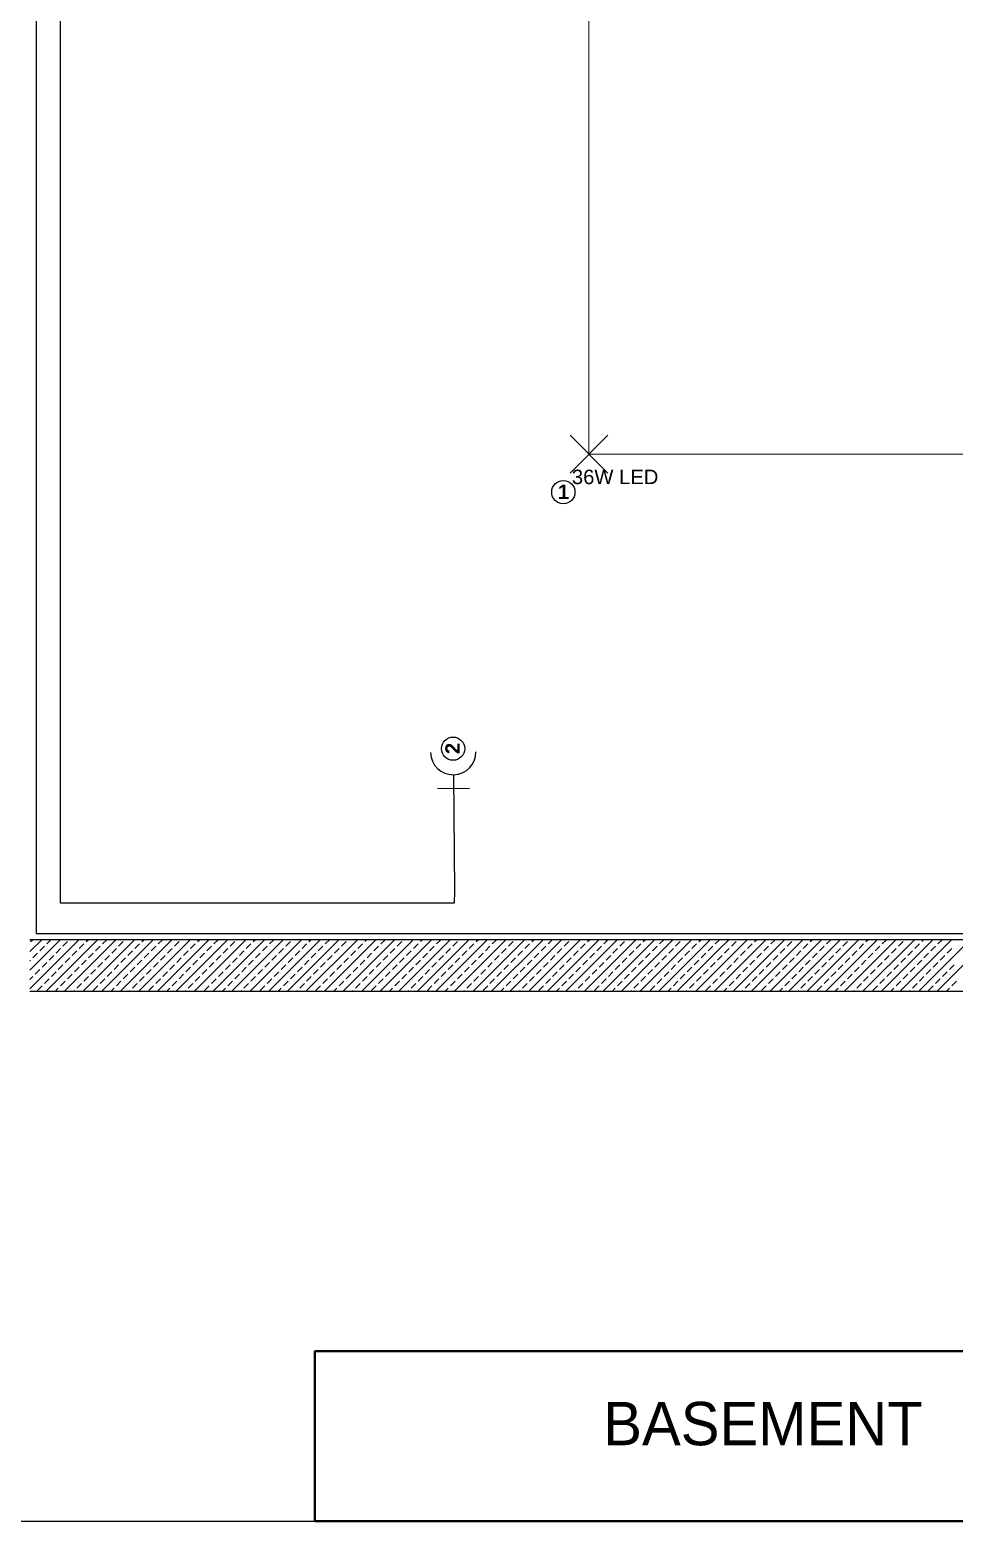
# Model space of a CAD drawing. Header units: millimetres. Extents: x 8112 to 17957, y 1641 to 8364.
# Drawn here: x 8979 to 9426, y 3172 to 3894 of the extents above; entities that cross this region are included whole.
import ezdxf

# ---------------------------------------------------------------- set-up
doc = ezdxf.new("R2010")
doc.units = ezdxf.units.MM
for name, color, linetype, lineweight in [('A-Antet', 255, 'Continuous', 40), ('ARMATUR', 7, 'Continuous', 30), ('priz', 4, 'Continuous', 25), ('ışık', 90, 'Continuous', 20)]:
    doc.layers.add(name, color=color, linetype=linetype, lineweight=lineweight)
for name, color, linetype in [('Bölme', 7, 'Continuous'), ('KIRMIM', 1, 'Continuous'), ('MİMARİ', 251, 'Continuous')]:
    doc.layers.add(name, color=color, linetype=linetype)
doc.styles.add('gabriola', font='GOTHIC.TTF')
doc.styles.get("Standard").update_dxf_attribs({"font": 'arial.ttf'})

msp = doc.modelspace()

# ---------------------------------------------------------------- linework, layer by layer
msp.add_line((8113.36, 3172.18), (9234.8, 3172.18))
at = {"layer": 'A-Antet'}
msp.add_lwpolyline([(9667.02, 3254.42), (9116.49, 3254.42), (9116.49, 3172.18), (9667.02, 3172.18)], close=True, dxfattribs=at)
at = {"layer": 'ARMATUR', "color": 1}
for p, q in [((9239.89, 3697.64), (9258.22, 3679.31)), ((9258.22, 3697.64), (9239.89, 3679.31))]:
    msp.add_line(p, q, dxfattribs=at)
at = {"layer": 'Bölme', "color": 11, "true_color": 0xf27172}
for centre in [(9236.65, 3670.04), (9183.33, 3545.94)]:
    msp.add_circle(centre, 5.63, dxfattribs=at)
at = {"layer": 'MİMARİ', "color": 251, "true_color": 0x636466}
for p, q in [((8981.61, 4090.52), (8981.61, 3456.52)), ((8981.61, 3456.52), (9530.61, 3456.52)), ((9533.61, 3453.52), (8978.61, 3453.52)), ((9533.61, 3428.52), (8978.61, 3428.52))]:
    msp.add_line(p, q, dxfattribs=at)
at = {"layer": 'MİMARİ', "color": 251, "linetype": 'Continuous', "true_color": 0x636466}
for p, q in [((8978.61, 3447.78), (8984.35, 3453.52)), ((8978.61, 3438.79), (8993.33, 3453.52)), ((8978.61, 3429.81), (9002.31, 3453.52)), ((8978.92, 3452.58), (8979.86, 3453.52)), ((8983.41, 3448.09), (8985.65, 3450.33)), ((8986.3, 3428.52), (9011.3, 3453.52)), ((8986.78, 3451.45), (8988.84, 3453.52)), ((8991.27, 3446.96), (8993.51, 3449.21)), ((8994.63, 3450.33), (8996.88, 3452.58)), ((8995.28, 3428.52), (9020.28, 3453.52)), ((9002.49, 3449.21), (9004.74, 3451.45)), ((9004.26, 3428.52), (9029.26, 3453.52)), ((9005.86, 3452.58), (9006.81, 3453.52)), ((9010.35, 3448.09), (9012.59, 3450.33)), ((9013.24, 3428.52), (9038.24, 3453.52)), ((9013.72, 3451.45), (9015.79, 3453.52)), ((9018.21, 3446.96), (9020.45, 3449.21)), ((9021.57, 3450.33), (9023.82, 3452.58)), ((9022.22, 3428.52), (9047.22, 3453.52)), ((9029.43, 3449.21), (9031.68, 3451.45)), ((9031.2, 3428.52), (9056.2, 3453.52)), ((9032.8, 3452.58), (9033.75, 3453.52)), ((9037.29, 3448.09), (9039.54, 3450.33)), ((9040.18, 3428.52), (9065.18, 3453.52)), ((9040.66, 3451.45), (9042.73, 3453.52)), ((9045.15, 3446.96), (9047.39, 3449.21)), ((9048.52, 3450.33), (9050.76, 3452.58)), ((9049.16, 3428.52), (9074.16, 3453.52)), ((9056.37, 3449.21), (9058.62, 3451.45)), ((9058.14, 3428.52), (9083.14, 3453.52)), ((9059.74, 3452.58), (9060.69, 3453.52)), ((9064.23, 3448.09), (9066.48, 3450.33)), ((9067.12, 3428.52), (9092.12, 3453.52)), ((9067.6, 3451.45), (9069.67, 3453.52)), ((9072.09, 3446.96), (9074.33, 3449.21)), ((9075.46, 3450.33), (9077.7, 3452.58)), ((9076.1, 3428.52), (9101.1, 3453.52)), ((9083.31, 3449.21), (9085.56, 3451.45)), ((9085.08, 3428.52), (9110.08, 3453.52)), ((9086.68, 3452.58), (9087.63, 3453.52)), ((9091.17, 3448.09), (9093.42, 3450.33)), ((9094.06, 3428.52), (9119.06, 3453.52)), ((9094.54, 3451.45), (9096.61, 3453.52)), ((9099.03, 3446.96), (9101.27, 3449.21)), ((9102.4, 3450.33), (9104.64, 3452.58)), ((9103.04, 3428.52), (9128.04, 3453.52)), ((9110.25, 3449.21), (9112.5, 3451.45)), ((9112.02, 3428.52), (9137.02, 3453.52)), ((9113.62, 3452.58), (9114.57, 3453.52)), ((9118.11, 3448.09), (9120.36, 3450.33)), ((9121, 3428.52), (9146, 3453.52)), ((9121.48, 3451.45), (9123.55, 3453.52)), ((9125.97, 3446.96), (9128.22, 3449.21)), ((9129.34, 3450.33), (9131.58, 3452.58)), ((9129.98, 3428.52), (9154.98, 3453.52)), ((9137.2, 3449.21), (9139.44, 3451.45)), ((9138.96, 3428.52), (9163.96, 3453.52)), ((9140.56, 3452.58), (9141.51, 3453.52)), ((9145.05, 3448.09), (9147.3, 3450.33)), ((9147.94, 3428.52), (9172.94, 3453.52)), ((9148.42, 3451.45), (9150.49, 3453.52)), ((9152.91, 3446.96), (9155.16, 3449.21)), ((9156.28, 3450.33), (9158.52, 3452.58)), ((9156.92, 3428.52), (9181.92, 3453.52)), ((9164.14, 3449.21), (9166.38, 3451.45)), ((9165.9, 3428.52), (9190.9, 3453.52)), ((9167.5, 3452.58), (9168.45, 3453.52)), ((9171.99, 3448.09), (9174.24, 3450.33)), ((9174.88, 3428.52), (9199.88, 3453.52)), ((9175.36, 3451.45), (9177.43, 3453.52)), ((9179.85, 3446.96), (9182.1, 3449.21)), ((9183.22, 3450.33), (9185.46, 3452.58)), ((9183.86, 3428.52), (9208.86, 3453.52)), ((9191.08, 3449.21), (9193.32, 3451.45)), ((9192.84, 3428.52), (9217.84, 3453.52)), ((9194.44, 3452.58), (9195.39, 3453.52)), ((9198.93, 3448.09), (9201.18, 3450.33)), ((9201.82, 3428.52), (9226.82, 3453.52)), ((9202.3, 3451.45), (9204.37, 3453.52)), ((9206.79, 3446.96), (9209.04, 3449.21)), ((9210.16, 3450.33), (9212.41, 3452.58)), ((9210.8, 3428.52), (9235.8, 3453.52)), ((9218.02, 3449.21), (9220.26, 3451.45)), ((9219.78, 3428.52), (9244.78, 3453.52)), ((9221.39, 3452.58), (9222.33, 3453.52)), ((9225.88, 3448.09), (9228.12, 3450.33)), ((9228.76, 3428.52), (9253.76, 3453.52)), ((9229.24, 3451.45), (9231.31, 3453.52)), ((9233.73, 3446.96), (9235.98, 3449.21)), ((9237.1, 3450.33), (9239.35, 3452.58)), ((9237.74, 3428.52), (9262.74, 3453.52)), ((9244.96, 3449.21), (9247.2, 3451.45)), ((9246.72, 3428.52), (9271.72, 3453.52)), ((9248.33, 3452.58), (9249.27, 3453.52)), ((9252.82, 3448.09), (9255.06, 3450.33)), ((9255.7, 3428.52), (9280.7, 3453.52)), ((9256.18, 3451.45), (9258.25, 3453.52)), ((9260.67, 3446.96), (9262.92, 3449.21)), ((9264.04, 3450.33), (9266.29, 3452.58)), ((9264.68, 3428.52), (9289.68, 3453.52)), ((9271.9, 3449.21), (9274.14, 3451.45)), ((9273.66, 3428.52), (9298.66, 3453.52)), ((9275.27, 3452.58), (9276.21, 3453.52)), ((9279.76, 3448.09), (9282, 3450.33)), ((9282.64, 3428.52), (9307.64, 3453.52)), ((9283.12, 3451.45), (9285.19, 3453.52)), ((9287.62, 3446.96), (9289.86, 3449.21)), ((9290.98, 3450.33), (9293.23, 3452.58)), ((9298.84, 3449.21), (9301.09, 3451.45)), ((9302.21, 3452.58), (9303.15, 3453.52)), ((9306.7, 3448.09), (9308.94, 3450.33)), ((9310.07, 3451.45), (9311.97, 3453.36)), ((9311.97, 3448.87), (9316.62, 3453.52)), ((9311.97, 3439.89), (9325.6, 3453.52)), ((9311.97, 3430.91), (9334.58, 3453.52)), ((9311.97, 3453.36), (9312.13, 3453.52)), ((9314.56, 3446.96), (9316.8, 3449.21)), ((9317.92, 3450.33), (9320.17, 3452.58)), ((9318.56, 3428.52), (9343.56, 3453.52)), ((9325.78, 3449.21), (9328.03, 3451.45)), ((9327.54, 3428.52), (9352.54, 3453.52)), ((9329.15, 3452.58), (9330.09, 3453.52)), ((9333.64, 3448.09), (9335.88, 3450.33)), ((9336.53, 3428.52), (9361.53, 3453.52)), ((9337.01, 3451.45), (9339.07, 3453.52)), ((9341.5, 3446.96), (9343.74, 3449.21)), ((9344.86, 3450.33), (9347.11, 3452.58)), ((9345.51, 3428.52), (9370.51, 3453.52)), ((9352.72, 3449.21), (9354.97, 3451.45)), ((9354.49, 3428.52), (9379.49, 3453.52)), ((9356.09, 3452.58), (9357.04, 3453.52)), ((9360.58, 3448.09), (9362.82, 3450.33)), ((9363.47, 3428.52), (9388.47, 3453.52)), ((9363.95, 3451.45), (9366.02, 3453.52)), ((9368.44, 3446.96), (9370.68, 3449.21)), ((9371.8, 3450.33), (9374.05, 3452.58)), ((9372.45, 3428.52), (9397.45, 3453.52)), ((9379.66, 3449.21), (9381.91, 3451.45)), ((9381.43, 3428.52), (9406.43, 3453.52)), ((9383.03, 3452.58), (9383.98, 3453.52)), ((9387.52, 3448.09), (9389.77, 3450.33)), ((9390.41, 3428.52), (9415.41, 3453.52)), ((9390.89, 3451.45), (9392.96, 3453.52)), ((9395.38, 3446.96), (9397.62, 3449.21)), ((9398.75, 3450.33), (9400.99, 3452.58)), ((9399.39, 3428.52), (9424.39, 3453.52)), ((9406.6, 3449.21), (9408.85, 3451.45)), ((9408.37, 3428.52), (9433.37, 3453.52)), ((9409.97, 3452.58), (9410.92, 3453.52)), ((9414.46, 3448.09), (9416.71, 3450.33)), ((9417.35, 3428.52), (9442.35, 3453.52)), ((9417.83, 3451.45), (9419.9, 3453.52)), ((9422.32, 3446.96), (9424.56, 3449.21)), ((8978.61, 3443.28), (8978.92, 3443.6)), ((8980.04, 3444.72), (8982.29, 3446.96)), ((8984.53, 3440.23), (8986.78, 3442.47)), ((8987.9, 3443.6), (8990.14, 3445.84)), ((8995.76, 3442.47), (8998, 3444.72)), ((8999.12, 3445.84), (9001.37, 3448.09)), ((9003.61, 3441.35), (9005.86, 3443.6)), ((9006.98, 3444.72), (9009.23, 3446.96)), ((9011.47, 3440.23), (9013.72, 3442.47)), ((9014.84, 3443.6), (9017.08, 3445.84)), ((9022.7, 3442.47), (9024.94, 3444.72)), ((9026.07, 3445.84), (9028.31, 3448.09)), ((9030.56, 3441.35), (9032.8, 3443.6)), ((9033.92, 3444.72), (9036.17, 3446.96)), ((9038.41, 3440.23), (9040.66, 3442.47)), ((9041.78, 3443.6), (9044.03, 3445.84)), ((9049.64, 3442.47), (9051.88, 3444.72)), ((9053.01, 3445.84), (9055.25, 3448.09)), ((9057.5, 3441.35), (9059.74, 3443.6)), ((9060.86, 3444.72), (9063.11, 3446.96)), ((9065.35, 3440.23), (9067.6, 3442.47)), ((9068.72, 3443.6), (9070.97, 3445.84)), ((9076.58, 3442.47), (9078.82, 3444.72)), ((9079.95, 3445.84), (9082.19, 3448.09)), ((9084.44, 3441.35), (9086.68, 3443.6)), ((9087.8, 3444.72), (9090.05, 3446.96)), ((9092.29, 3440.23), (9094.54, 3442.47)), ((9095.66, 3443.6), (9097.91, 3445.84)), ((9103.52, 3442.47), (9105.76, 3444.72)), ((9106.89, 3445.84), (9109.13, 3448.09)), ((9111.38, 3441.35), (9113.62, 3443.6)), ((9114.75, 3444.72), (9116.99, 3446.96)), ((9119.24, 3440.23), (9121.48, 3442.47)), ((9122.6, 3443.6), (9124.85, 3445.84)), ((9130.46, 3442.47), (9132.71, 3444.72)), ((9133.83, 3445.84), (9136.07, 3448.09)), ((9138.32, 3441.35), (9140.56, 3443.6)), ((9141.69, 3444.72), (9143.93, 3446.96)), ((9146.18, 3440.23), (9148.42, 3442.47)), ((9149.54, 3443.6), (9151.79, 3445.84)), ((9157.4, 3442.47), (9159.65, 3444.72)), ((9160.77, 3445.84), (9163.01, 3448.09)), ((9165.26, 3441.35), (9167.5, 3443.6)), ((9168.63, 3444.72), (9170.87, 3446.96)), ((9173.12, 3440.23), (9175.36, 3442.47)), ((9176.48, 3443.6), (9178.73, 3445.84)), ((9184.34, 3442.47), (9186.59, 3444.72)), ((9187.71, 3445.84), (9189.95, 3448.09)), ((9192.2, 3441.35), (9194.44, 3443.6)), ((9195.57, 3444.72), (9197.81, 3446.96)), ((9200.06, 3440.23), (9202.3, 3442.47)), ((9203.43, 3443.6), (9205.67, 3445.84)), ((9211.28, 3442.47), (9213.53, 3444.72)), ((9214.65, 3445.84), (9216.9, 3448.09)), ((9219.14, 3441.35), (9221.39, 3443.6)), ((9222.51, 3444.72), (9224.75, 3446.96)), ((9227, 3440.23), (9229.24, 3442.47)), ((9230.37, 3443.6), (9232.61, 3445.84)), ((9238.22, 3442.47), (9240.47, 3444.72)), ((9241.59, 3445.84), (9243.84, 3448.09)), ((9246.08, 3441.35), (9248.33, 3443.6)), ((9249.45, 3444.72), (9251.69, 3446.96)), ((9253.94, 3440.23), (9256.18, 3442.47)), ((9257.31, 3443.6), (9259.55, 3445.84)), ((9265.16, 3442.47), (9267.41, 3444.72)), ((9268.53, 3445.84), (9270.78, 3448.09)), ((9273.02, 3441.35), (9275.27, 3443.6)), ((9276.39, 3444.72), (9278.63, 3446.96)), ((9280.88, 3440.23), (9283.12, 3442.47)), ((9284.25, 3443.6), (9286.49, 3445.84)), ((9291.62, 3428.52), (9311.97, 3448.87)), ((9292.11, 3442.47), (9294.35, 3444.72)), ((9295.47, 3445.84), (9297.72, 3448.09)), ((9299.96, 3441.35), (9302.21, 3443.6)), ((9303.33, 3444.72), (9305.58, 3446.96)), ((9307.82, 3440.23), (9310.07, 3442.47)), ((9311.19, 3443.6), (9311.97, 3444.38)), ((9311.97, 3444.38), (9313.43, 3445.84)), ((9319.05, 3442.47), (9321.29, 3444.72)), ((9322.41, 3445.84), (9324.66, 3448.09)), ((9326.9, 3441.35), (9329.15, 3443.6)), ((9330.27, 3444.72), (9332.52, 3446.96)), ((9334.76, 3440.23), (9337.01, 3442.47)), ((9338.13, 3443.6), (9340.37, 3445.84)), ((9345.99, 3442.47), (9348.23, 3444.72)), ((9349.35, 3445.84), (9351.6, 3448.09)), ((9353.84, 3441.35), (9356.09, 3443.6)), ((9357.21, 3444.72), (9359.46, 3446.96)), ((9361.7, 3440.23), (9363.95, 3442.47)), ((9365.07, 3443.6), (9367.31, 3445.84)), ((9372.93, 3442.47), (9375.17, 3444.72)), ((9376.3, 3445.84), (9378.54, 3448.09)), ((9380.79, 3441.35), (9383.03, 3443.6)), ((9384.15, 3444.72), (9386.4, 3446.96)), ((9388.64, 3440.23), (9390.89, 3442.47)), ((9392.01, 3443.6), (9394.26, 3445.84)), ((9399.87, 3442.47), (9402.11, 3444.72)), ((9403.24, 3445.84), (9405.48, 3448.09)), ((9407.73, 3441.35), (9409.97, 3443.6)), ((9411.09, 3444.72), (9413.34, 3446.96)), ((9415.58, 3440.23), (9417.83, 3442.47)), ((9418.95, 3443.6), (9421.2, 3445.84)), ((8978.61, 3434.3), (8980.04, 3435.74)), ((8981.16, 3436.86), (8983.41, 3439.1)), ((8985.65, 3432.37), (8987.9, 3434.61)), ((8989.02, 3435.74), (8991.27, 3437.98)), ((8992.39, 3439.1), (8994.63, 3441.35)), ((8996.88, 3434.61), (8999.12, 3436.86)), ((9000.25, 3437.98), (9002.49, 3440.23)), ((9004.74, 3433.49), (9006.98, 3435.74)), ((9008.1, 3436.86), (9010.35, 3439.1)), ((9012.59, 3432.37), (9014.84, 3434.61)), ((9015.96, 3435.74), (9018.21, 3437.98)), ((9019.33, 3439.1), (9021.57, 3441.35)), ((9023.82, 3434.61), (9026.07, 3436.86)), ((9027.19, 3437.98), (9029.43, 3440.23)), ((9031.68, 3433.49), (9033.92, 3435.74)), ((9035.05, 3436.86), (9037.29, 3439.1)), ((9039.54, 3432.37), (9041.78, 3434.61)), ((9042.9, 3435.74), (9045.15, 3437.98)), ((9046.27, 3439.1), (9048.52, 3441.35)), ((9050.76, 3434.61), (9053.01, 3436.86)), ((9054.13, 3437.98), (9056.37, 3440.23)), ((9058.62, 3433.49), (9060.86, 3435.74)), ((9061.99, 3436.86), (9064.23, 3439.1)), ((9066.48, 3432.37), (9068.72, 3434.61)), ((9069.84, 3435.74), (9072.09, 3437.98)), ((9073.21, 3439.1), (9075.46, 3441.35)), ((9077.7, 3434.61), (9079.95, 3436.86)), ((9081.07, 3437.98), (9083.31, 3440.23)), ((9085.56, 3433.49), (9087.8, 3435.74)), ((9088.93, 3436.86), (9091.17, 3439.1)), ((9093.42, 3432.37), (9095.66, 3434.61)), ((9096.78, 3435.74), (9099.03, 3437.98)), ((9100.15, 3439.1), (9102.4, 3441.35)), ((9104.64, 3434.61), (9106.89, 3436.86)), ((9108.01, 3437.98), (9110.25, 3440.23)), ((9112.5, 3433.49), (9114.75, 3435.74)), ((9115.87, 3436.86), (9118.11, 3439.1)), ((9120.36, 3432.37), (9122.6, 3434.61)), ((9123.73, 3435.74), (9125.97, 3437.98)), ((9127.09, 3439.1), (9129.34, 3441.35)), ((9131.58, 3434.61), (9133.83, 3436.86)), ((9134.95, 3437.98), (9137.2, 3440.23)), ((9139.44, 3433.49), (9141.69, 3435.74)), ((9142.81, 3436.86), (9145.05, 3439.1)), ((9147.3, 3432.37), (9149.54, 3434.61)), ((9150.67, 3435.74), (9152.91, 3437.98)), ((9154.03, 3439.1), (9156.28, 3441.35)), ((9158.52, 3434.61), (9160.77, 3436.86)), ((9161.89, 3437.98), (9164.14, 3440.23)), ((9166.38, 3433.49), (9168.63, 3435.74)), ((9169.75, 3436.86), (9171.99, 3439.1)), ((9174.24, 3432.37), (9176.48, 3434.61)), ((9177.61, 3435.74), (9179.85, 3437.98)), ((9180.97, 3439.1), (9183.22, 3441.35)), ((9185.46, 3434.61), (9187.71, 3436.86)), ((9188.83, 3437.98), (9191.08, 3440.23)), ((9193.32, 3433.49), (9195.57, 3435.74)), ((9196.69, 3436.86), (9198.93, 3439.1)), ((9201.18, 3432.37), (9203.43, 3434.61)), ((9204.55, 3435.74), (9206.79, 3437.98)), ((9207.92, 3439.1), (9210.16, 3441.35)), ((9212.41, 3434.61), (9214.65, 3436.86)), ((9215.77, 3437.98), (9218.02, 3440.23)), ((9220.26, 3433.49), (9222.51, 3435.74)), ((9223.63, 3436.86), (9225.88, 3439.1)), ((9228.12, 3432.37), (9230.37, 3434.61)), ((9231.49, 3435.74), (9233.73, 3437.98)), ((9234.86, 3439.1), (9237.1, 3441.35)), ((9239.35, 3434.61), (9241.59, 3436.86)), ((9242.71, 3437.98), (9244.96, 3440.23)), ((9247.2, 3433.49), (9249.45, 3435.74)), ((9250.57, 3436.86), (9252.82, 3439.1)), ((9255.06, 3432.37), (9257.31, 3434.61)), ((9258.43, 3435.74), (9260.67, 3437.98)), ((9261.8, 3439.1), (9264.04, 3441.35)), ((9266.29, 3434.61), (9268.53, 3436.86)), ((9269.65, 3437.98), (9271.9, 3440.23)), ((9274.14, 3433.49), (9276.39, 3435.74)), ((9277.51, 3436.86), (9279.76, 3439.1)), ((9282, 3432.37), (9284.25, 3434.61)), ((9285.37, 3435.74), (9287.62, 3437.98)), ((9288.74, 3439.1), (9290.98, 3441.35)), ((9293.23, 3434.61), (9295.47, 3436.86)), ((9296.6, 3437.98), (9298.84, 3440.23)), ((9300.6, 3428.52), (9311.97, 3439.89)), ((9301.09, 3433.49), (9303.33, 3435.74)), ((9304.45, 3436.86), (9306.7, 3439.1)), ((9308.94, 3432.37), (9311.19, 3434.61)), ((9312.31, 3435.74), (9314.56, 3437.98)), ((9315.68, 3439.1), (9317.92, 3441.35)), ((9320.17, 3434.61), (9322.41, 3436.86)), ((9323.54, 3437.98), (9325.78, 3440.23)), ((9328.03, 3433.49), (9330.27, 3435.74)), ((9331.39, 3436.86), (9333.64, 3439.1)), ((9335.88, 3432.37), (9338.13, 3434.61)), ((9339.25, 3435.74), (9341.5, 3437.98)), ((9342.62, 3439.1), (9344.86, 3441.35)), ((9347.11, 3434.61), (9349.35, 3436.86)), ((9350.48, 3437.98), (9352.72, 3440.23)), ((9354.97, 3433.49), (9357.21, 3435.74)), ((9358.33, 3436.86), (9360.58, 3439.1)), ((9362.82, 3432.37), (9365.07, 3434.61)), ((9366.19, 3435.74), (9368.44, 3437.98)), ((9369.56, 3439.1), (9371.8, 3441.35)), ((9374.05, 3434.61), (9376.3, 3436.86)), ((9377.42, 3437.98), (9379.66, 3440.23)), ((9381.91, 3433.49), (9384.15, 3435.74)), ((9385.28, 3436.86), (9387.52, 3439.1)), ((9389.77, 3432.37), (9392.01, 3434.61)), ((9393.13, 3435.74), (9395.38, 3437.98)), ((9396.5, 3439.1), (9398.75, 3441.35)), ((9400.99, 3434.61), (9403.24, 3436.86)), ((9404.36, 3437.98), (9406.6, 3440.23)), ((9408.85, 3433.49), (9411.09, 3435.74)), ((9412.22, 3436.86), (9414.46, 3439.1)), ((9416.71, 3432.37), (9418.95, 3434.61)), ((9420.07, 3435.74), (9422.32, 3437.98)), ((9423.44, 3439.1), (9425.69, 3441.35)), ((8982.29, 3429), (8984.53, 3431.25)), ((8990.79, 3428.52), (8992.39, 3430.12)), ((8993.51, 3431.25), (8995.76, 3433.49)), ((8999.77, 3428.52), (9000.25, 3429)), ((9001.37, 3430.12), (9003.61, 3432.37)), ((9009.23, 3429), (9011.47, 3431.25)), ((9017.73, 3428.52), (9019.33, 3430.12)), ((9020.45, 3431.25), (9022.7, 3433.49)), ((9026.71, 3428.52), (9027.19, 3429)), ((9028.31, 3430.12), (9030.56, 3432.37)), ((9036.17, 3429), (9038.41, 3431.25)), ((9044.67, 3428.52), (9046.27, 3430.12)), ((9047.39, 3431.25), (9049.64, 3433.49)), ((9053.65, 3428.52), (9054.13, 3429)), ((9055.25, 3430.12), (9057.5, 3432.37)), ((9063.11, 3429), (9065.35, 3431.25)), ((9071.61, 3428.52), (9073.21, 3430.12)), ((9074.33, 3431.25), (9076.58, 3433.49)), ((9080.59, 3428.52), (9081.07, 3429)), ((9082.19, 3430.12), (9084.44, 3432.37)), ((9090.05, 3429), (9092.29, 3431.25)), ((9098.55, 3428.52), (9100.15, 3430.12)), ((9101.27, 3431.25), (9103.52, 3433.49)), ((9107.53, 3428.52), (9108.01, 3429)), ((9109.13, 3430.12), (9111.38, 3432.37)), ((9116.99, 3429), (9119.24, 3431.25)), ((9125.49, 3428.52), (9127.09, 3430.12)), ((9128.22, 3431.25), (9130.46, 3433.49)), ((9134.47, 3428.52), (9134.95, 3429)), ((9136.07, 3430.12), (9138.32, 3432.37)), ((9143.93, 3429), (9146.18, 3431.25)), ((9152.43, 3428.52), (9154.03, 3430.12)), ((9155.16, 3431.25), (9157.4, 3433.49)), ((9161.41, 3428.52), (9161.89, 3429)), ((9163.01, 3430.12), (9165.26, 3432.37)), ((9170.87, 3429), (9173.12, 3431.25)), ((9179.37, 3428.52), (9180.97, 3430.12)), ((9182.1, 3431.25), (9184.34, 3433.49)), ((9188.35, 3428.52), (9188.83, 3429)), ((9189.95, 3430.12), (9192.2, 3432.37)), ((9197.81, 3429), (9200.06, 3431.25)), ((9206.31, 3428.52), (9207.92, 3430.12)), ((9209.04, 3431.25), (9211.28, 3433.49)), ((9215.29, 3428.52), (9215.77, 3429)), ((9216.9, 3430.12), (9219.14, 3432.37)), ((9224.75, 3429), (9227, 3431.25)), ((9233.25, 3428.52), (9234.86, 3430.12)), ((9235.98, 3431.25), (9238.22, 3433.49)), ((9242.23, 3428.52), (9242.71, 3429)), ((9243.84, 3430.12), (9246.08, 3432.37)), ((9251.69, 3429), (9253.94, 3431.25)), ((9260.19, 3428.52), (9261.8, 3430.12)), ((9262.92, 3431.25), (9265.16, 3433.49)), ((9269.17, 3428.52), (9269.65, 3429)), ((9270.78, 3430.12), (9273.02, 3432.37)), ((9278.63, 3429), (9280.88, 3431.25)), ((9287.13, 3428.52), (9288.74, 3430.12)), ((9289.86, 3431.25), (9292.11, 3433.49)), ((9296.11, 3428.52), (9296.6, 3429)), ((9297.72, 3430.12), (9299.96, 3432.37)), ((9305.58, 3429), (9307.82, 3431.25)), ((9309.58, 3428.52), (9311.97, 3430.91)), ((9314.07, 3428.52), (9315.68, 3430.12)), ((9316.8, 3431.25), (9319.05, 3433.49)), ((9323.05, 3428.52), (9323.54, 3429)), ((9324.66, 3430.12), (9326.9, 3432.37)), ((9332.52, 3429), (9334.76, 3431.25)), ((9341.02, 3428.52), (9342.62, 3430.12)), ((9343.74, 3431.25), (9345.99, 3433.49)), ((9350, 3428.52), (9350.48, 3429)), ((9351.6, 3430.12), (9353.84, 3432.37)), ((9359.46, 3429), (9361.7, 3431.25)), ((9367.96, 3428.52), (9369.56, 3430.12)), ((9370.68, 3431.25), (9372.93, 3433.49)), ((9376.94, 3428.52), (9377.42, 3429)), ((9378.54, 3430.12), (9380.79, 3432.37)), ((9386.4, 3429), (9388.64, 3431.25)), ((9394.9, 3428.52), (9396.5, 3430.12)), ((9397.62, 3431.25), (9399.87, 3433.49)), ((9403.88, 3428.52), (9404.36, 3429)), ((9405.48, 3430.12), (9407.73, 3432.37)), ((9413.34, 3429), (9415.58, 3431.25)), ((9421.84, 3428.52), (9423.44, 3430.12)), ((9424.56, 3431.25), (9426.81, 3433.49))]:
    msp.add_line(p, q, dxfattribs=at)
at = {"layer": 'priz'}
msp.add_line((9175.71, 3526.67), (9191.3, 3526.77), dxfattribs=at)
msp.add_lwpolyline([(9183.54, 3533.34), (9183.93, 3477), (9183.82, 3471.21), (8993.48, 3471.21), (8993.48, 3941.36), (8993.48, 4079.85), (9051.38, 4079.85), (9051.38, 4138.47), (8995.03, 4138.47), (8995.03, 4386.86), (9529.84, 4386.86), (9529.84, 4247.54), (9529.84, 4133.74), (9491.07, 4133.74), (9491.07, 4081.99), (9523.7, 4081.99), (9523.7, 4025.33), (9523.7, 3894.09), (9494.67, 3894.09), (9494.67, 3827.43), (9517.03, 3827.28)], dxfattribs=at)
msp.add_arc((9183.38, 3544.3), 10.96, 181.19382, 0.39794, dxfattribs=at)
at = {"layer": 'ışık'}
msp.add_lwpolyline([(9249.05, 4167.67), (9249.05, 3688.47), (9498.57, 3688.47), (9498.57, 3790.81), (9517.03, 3791.28)], dxfattribs=at)

# ---------------------------------------------------------------- texts
at = {"layer": 'A-Antet', "insert": (9255.98, 3229.91), "char_height": 21, "attachment_point": 1, "style": 'gabriola'}
msp.add_mtext_dynamic_manual_height_columns('BASEMENT', width=567.4274, gutter_width=0.7, heights=[0], dxfattribs=at)
at = {"layer": 'Bölme', "color": 11, "true_color": 0xf27172, "insert": (9236.73, 3673.7), "char_height": 7, "attachment_point": 2}
msp.add_mtext('{\\fArial|b1|i0|c162|p34;1}', dxfattribs=at)
at = {"layer": 'Bölme', "color": 11, "true_color": 0xf27172, "insert": (9179.57, 3546.01), "char_height": 7, "attachment_point": 2, "rotation": 90.39794}
msp.add_mtext('{\\fArial|b1|i0|c162|p34;2}', dxfattribs=at)
at = {"layer": 'KIRMIM', "insert": (9240.79, 3680.92), "char_height": 7, "attachment_point": 1}
msp.add_mtext_dynamic_manual_height_columns('36W LED', width=56.3392, gutter_width=12.5, heights=[0], dxfattribs=at)

doc.saveas('drawing.dxf')
